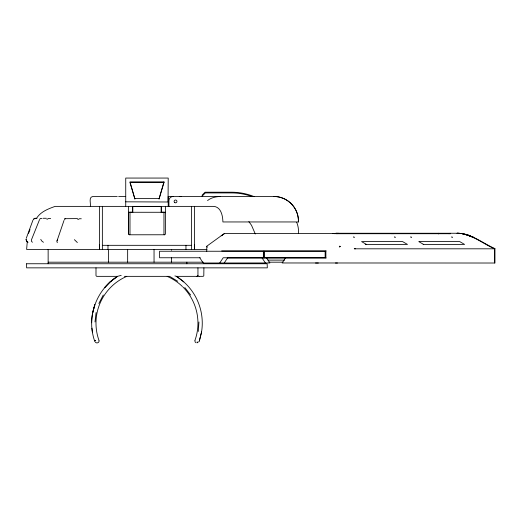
<?xml version="1.0" encoding="UTF-8"?>
<svg xmlns="http://www.w3.org/2000/svg" width="521" height="521" viewBox="0 0 521 521"><rect width="100%" height="100%" fill="white"/><g stroke="black" fill="none" stroke-linecap="round" stroke-linejoin="round"><path stroke-width="0.78" d="M168.211 206.375L168.211 196.463L273.968 196.463A24.585 24.585 0 0 1 298.364 219.849L298.364 221.953M99.531 244.427L99.518 249.442L99.518 206.375M198.286 331.454L198.937 321.978M91.657 322.786C91.846 304.238 101.803 286.237 117.512 276.351L121.198 275.355M27.307 241.223L26.623 249.442L206.974 249.442M95.004 321.978L96.092 312.535M194.906 340.584L195.101 341.919L196.117 342.811M174.893 275.922L176.404 276.345A55.304 55.304 0 0 1 201.562 331.975L199.354 340.942L198.631 342.108M199.354 340.942L201.575 331.988M92.601 313.095L94.842 304.668L92.621 312.984M163.959 182.558L159.009 199.087L163.959 181.881L129.983 181.881L134.932 199.087L129.983 182.558L163.959 182.558L163.959 181.881M64.011 220.435L56.848 241.36L57.31 242.669M26.239 238.39L32.966 220.116M28.564 233.343L30.016 229.592M39.433 219.888L31.429 239.875L31.553 241.451L32.452 242.245M197.29 276.293L197.889 275.681A0.788 0.593 -90 0 0 197.947 275.349L197.947 267.853M39.674 219.289L40.475 218.39L42.006 218.468M98.879 303.45L103.269 295.023M57.03 240.826L57.688 239.764M224.225 233.584L206.427 246.466L207.391 247.247M219.706 263.02L223.203 257.758L325.143 257.758L325.143 251.246L159.582 251.246L159.582 257.758L200.22 257.758M224.18 263.02L227.684 257.758M285.456 257.993L282.141 262.968L494.95 263.02L494.95 248.615C482.674 243.222 471.192 233.245 457.151 233.258L335.798 233.258M36.405 218.54C40.475 211.76 48.017 208.941 55.122 206.375L213.389 206.375C221.015 206.642 222.793 215.85 222.903 221.953L298.5 221.953L298.5 221.158A24.78 24.78 0 0 0 273.72 196.463M104.447 287.813L110.139 281.9L116.04 277.328M104.591 287.644L110.139 281.9L117.512 276.351L96.991 276.351A1.003 1.003 0 0 1 95.994 275.349L95.994 267.853M202.207 196.052L205.333 192.926L231.656 192.926A58.769 58.769 0 0 1 251.747 196.463M33.494 219.204L34.887 218.279L36.815 218.325M33.533 219.256L34.933 218.338L36.867 218.39M197.492 276.189L197.785 275.896L196.945 276.351A1.003 1.003 0 0 0 197.947 275.349M46.91 219.321L48.687 218.423L50.674 218.501M207.547 200.559C211.168 197.589 215.863 196.645 220.435 196.463M77.753 219.608L79.596 218.703L81.296 218.781M129.989 212.275L128.57 212.757L128.57 234.163L129.547 234.789L129.989 234.242L129.989 212.275L163.965 212.275L165.378 212.757M197.446 342.772L197.14 341.893L197.563 342.727M206.427 246.466L206.759 246.381A21.53 4.722 -27.4 0 1 206.987 246.368M334.664 233.734L338.422 233.258M336.833 233.688L339.184 233.454M129.547 234.789L164.734 234.769L165.378 234.163L165.378 206.576M77.583 218.599L64.786 218.69L64.558 219.693M117.245 196.463L92.829 196.463C88.277 197.075 91.051 203.665 90.328 206.375M118.658 196.463L125.73 196.463M134.932 198.41L159.009 198.41M132.809 206.498L161.132 206.498M128.563 212.216L132.529 212.216M161.412 212.216L165.378 212.216M419.483 241.601L459.724 241.601L464.589 244.434L423.124 244.434M365.201 244.434L407.481 244.434L402.609 241.601L361.567 241.601L366.51 244.434M102.363 245.319L191.578 245.319M493.797 248.615L494.937 248.615M354.254 248.81L494.579 248.81M221.659 250.907L326.12 250.907M227.319 257.993L326.12 257.993M267.983 260.116L284.57 260.116M48.14 262.187L203.327 262.187M268.914 262.187L282.962 262.187M315.505 263.02L318.357 263.02M335.446 263.02L337.484 263.02M124.389 276.351L169.553 276.351L177.694 281.242M199.009 276.351L176.378 276.351L183.802 281.9M199.263 276.351L203.138 276.332L203.796 275.896L203.906 267.853M43.165 218.273L46.415 218.286M459.926 233.375L457.067 233.258A34.692 34.692 0 0 1 461.345 233.525L461.345 233.545A31.234 31.234 0 0 0 457.151 233.258M354.814 248.771L355.289 248.804L354.749 248.686M64.923 218.683L65.47 218.885M462.387 233.903C474.175 236.059 483.82 244.089 494.592 248.81L494.592 262.968M468.027 235.036L462.615 233.708L468.027 235.036L473.146 237.211L465.396 234.274L473.114 237.192L472.365 236.801M28.075 242.317L26.473 240.963L26.05 239.38M164.408 234.789L163.965 234.242L163.965 212.275M43.438 242.285L41.745 240.982L40.768 239.386M418.754 241.601L423.619 244.434M77.355 242.539L74.392 239.66M27.372 241.907L26.851 241.464M95.31 342.108C96.535 343.814 99.531 342.675 99.042 340.584M184.812 287.533L190.666 295.023M248.875 221.607L251.526 225.3L255.297 233.994M266.563 257.993L269.885 262.968L203.249 263.02L199.745 257.758M262.089 257.993L265.41 262.968M26.532 241.041L26.102 239.452M125.73 201.822L168.049 201.992L168.211 178.058L125.73 178.058L125.73 206.375M91.813 327.149L92.36 331.988M194.411 244.427L194.424 249.442L194.424 206.375M206.759 247.423L206.765 251.311M450.02 233.258L450.02 233.968M438.689 233.258L438.689 233.968M325.885 250.907L325.885 257.993M298.5 233.349L298.5 231.324A23.53 23.53 0 0 0 296.709 222.317M264.609 251.246L264.609 257.758M263.743 251.246L263.743 257.758M263.372 251.246L263.372 257.758M202.207 196.463L202.207 195.049L205.04 192.216L231.656 192.216A59.472 59.472 0 0 1 254.111 196.619M191.578 206.375L191.578 249.442M186.844 262.187L186.844 263.75M185.958 245.319L185.958 249.442M171.422 249.442L171.422 250.295M171.422 257.433L171.422 262.187M168.928 206.375L168.928 200.715A4.246 4.246 0 0 1 173.18 196.463M161.412 206.576L161.412 212.366M161.132 206.375L161.132 212.425M154.047 249.442L154.047 262.187M132.809 206.375L132.809 212.425M132.529 206.576L132.529 212.366M128.563 206.576L128.57 234.163M127.652 249.442L127.652 262.187M108.472 249.442L108.472 262.187M107.984 245.319L107.984 249.442M102.363 206.375L102.363 249.442M48.14 249.442L48.14 263.75M335.159 233.486A10.622 10.622 0 0 1 337.341 233.258M332.476 233.454A34.692 31.182 90 0 1 336.319 233.721L449.284 233.721A34.692 31.182 90 0 0 445.455 233.454L224.779 233.454L221.223 235.759A2.833 2.546 -90 0 1 222.115 235.583M389.584 233.454A34.692 31.182 90 0 1 393.427 233.721M388.347 233.454A34.692 31.182 90 0 1 392.183 233.721M179.283 196.463A0.71 0.71 0 0 1 179.784 196.671M94.588 340.942A55.304 55.304 0 0 1 91.885 328.171M91.761 326.634A55.304 55.304 0 0 1 92.491 313.596M182.949 287.058A50.98 50.98 0 0 1 194.978 340.324M98.957 340.33A50.98 50.98 0 0 1 126.798 276.351M167.137 276.351A50.98 50.98 0 0 1 182.383 286.498M26.623 263.75L26.623 267.853L267.319 267.853L267.149 263.75L26.623 263.75M339.777 246.817L340.206 246.309L339.777 246.817M339.425 246.498L339.34 246.947L339.712 246.12L339.425 246.498M95.538 340.617L94.698 341.04L95.538 340.617M452.267 237.27L451.805 236.996L452.267 237.27M411.297 237.27L410.835 236.996L411.297 237.27M395.159 237.27L394.697 236.996L395.159 237.27M354.189 237.27L353.726 236.996L354.189 237.27M174.815 202.649A1.413 1.413 0 0 0 176.938 201.419A1.413 1.413 0 0 0 174.815 200.194A1.413 1.413 0 0 0 174.815 202.649M181.034 196.463A0.71 0.71 0 0 0 180.533 196.671A0.723 0.723 0 0 1 181.067 196.463"/></g></svg>
